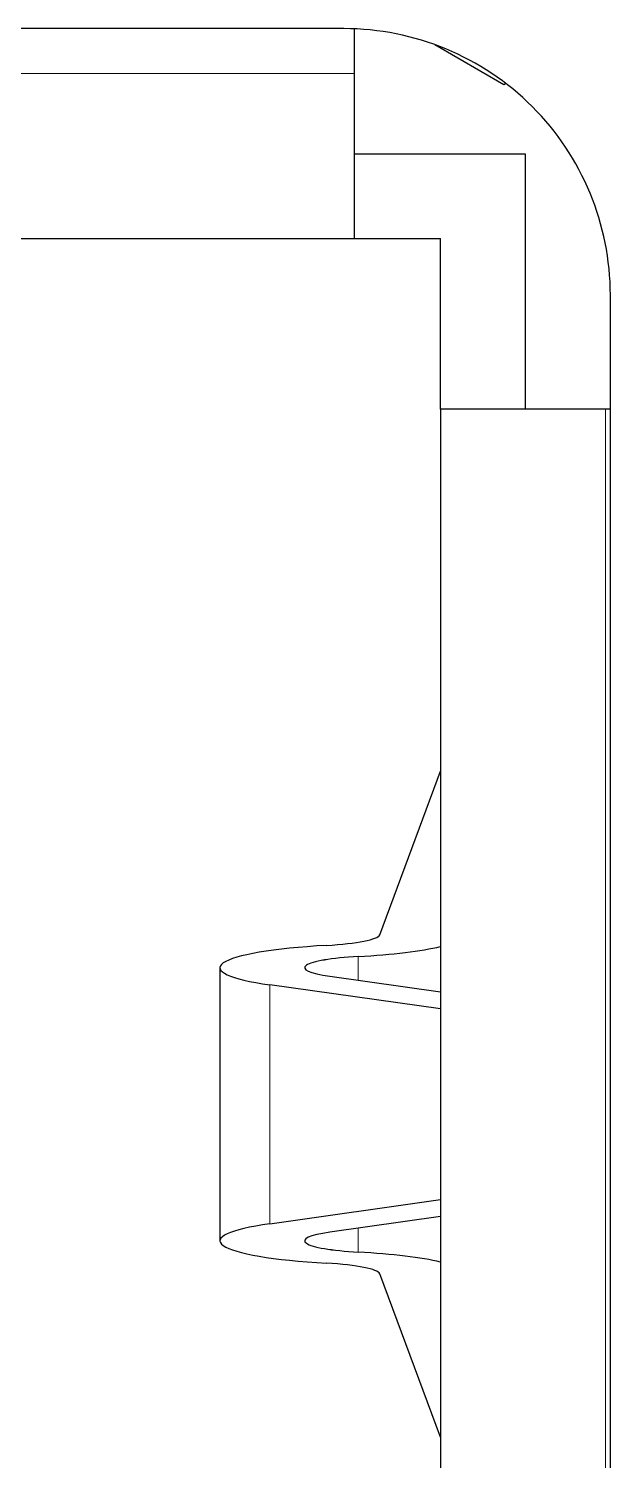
# Model space of a CAD drawing. Extents: x -260425 to 1294666, y -169889 to -2349.
# Drawn here: x 1000017.2 to 1000039, y -26521.3 to -26467.5 of the extents above; entities that cross this region are included whole.
import ezdxf

# ---------------------------------------------------------------- set-up
doc = ezdxf.new("R2010")
doc.units = 0
doc.header["$LTSCALE"] = 100
doc.layers.add('case', color=7, linetype='Continuous')

# ---------------------------------------------------------------- blocks, each defined once
blk = doc.blocks.new('АТС')
at = {"layer": 'case', "lineweight": 25}
for points in [[(1572, 0.992), (1572, 0.992), (1527, 0.992), (1527, 0.992)], [(1572.4, -0.687), (1572.4, -0.687), (1572.4, 0.984), (1572.4, 0.984)], [(1575.413, 0.392), (1575.413, 0.392), (1578, -1.102), (1578, -1.102)], [(1572.4, -6.887), (1572.4, -6.887), (1572.4, -0.687), (1572.4, -0.687)], [(1578, -1.102), (1578, -1.102), (1578.07, -1.061), (1578.07, -1.061)], [(1572.4, -3.707), (1572.4, -3.707), (1578.8, -3.707), (1578.8, -3.707)], [(1578.8, -3.707), (1578.8, -3.707), (1578.8, -13.288), (1578.8, -13.288)], [(1527.6, -6.887), (1527.6, -6.887), (1572.4, -6.887), (1572.4, -6.887)], [(1572.4, -6.887), (1572.4, -6.887), (1575.62, -6.887), (1575.62, -6.887)], [(1575.62, -13.288), (1575.62, -13.288), (1575.62, -6.887), (1575.62, -6.887)], [(1582, -129.008), (1582, -129.008), (1582, -9.008), (1582, -9.008)], [(1575.62, -13.288), (1575.62, -13.288), (1575.62, -125.488), (1575.62, -125.488)], [(1581.82, -13.288), (1581.82, -13.288), (1575.62, -13.288), (1575.62, -13.288)], [(1582, -13.288), (1582, -13.288), (1581.82, -13.288), (1581.82, -13.288)], [(1573.343, -33.026), (1573.343, -33.026), (1575.62, -26.888), (1575.62, -26.888)], [(1571.347, -33.422), (1572.499, -33.356), (1573.278, -33.202), (1573.343, -33.026)], [(1571.347, -33.422), (1572.499, -33.356), (1573.278, -33.202), (1573.343, -33.026)], [(1571.347, -33.422), (1572.499, -33.356), (1573.278, -33.202), (1573.343, -33.026)], [(1571.347, -33.422), (1572.499, -33.356), (1573.278, -33.202), (1573.343, -33.026)], [(1571.347, -33.422), (1572.499, -33.356), (1573.278, -33.202), (1573.343, -33.026)], [(1571.347, -33.422), (1572.499, -33.356), (1573.278, -33.202), (1573.343, -33.026)], [(1571.347, -33.422), (1572.499, -33.356), (1573.278, -33.202), (1573.343, -33.026)], [(1571.347, -33.422), (1572.499, -33.356), (1573.278, -33.202), (1573.343, -33.026)], [(1571.347, -33.422), (1572.499, -33.356), (1573.278, -33.202), (1573.343, -33.026)], [(1571.347, -33.422), (1572.499, -33.356), (1573.278, -33.202), (1573.343, -33.026)], [(1571.347, -33.422), (1572.499, -33.356), (1573.278, -33.202), (1573.343, -33.026)], [(1571.347, -33.422), (1572.499, -33.356), (1573.278, -33.202), (1573.343, -33.026)], [(1571.347, -33.422), (1572.499, -33.356), (1573.278, -33.202), (1573.343, -33.026)], [(1571.347, -33.422), (1572.499, -33.356), (1573.278, -33.202), (1573.343, -33.026)], [(1571.347, -33.422), (1572.499, -33.356), (1573.278, -33.202), (1573.343, -33.026)], [(1571.347, -33.422), (1572.499, -33.356), (1573.278, -33.202), (1573.343, -33.026)], [(1571.347, -33.422), (1572.499, -33.356), (1573.278, -33.202), (1573.343, -33.026)], [(1571.347, -33.422), (1572.499, -33.356), (1573.278, -33.202), (1573.343, -33.026)], [(1571.347, -33.422), (1572.499, -33.356), (1573.278, -33.202), (1573.343, -33.026)], [(1571.347, -33.422), (1572.499, -33.356), (1573.278, -33.202), (1573.343, -33.026)], [(1571.347, -33.422), (1572.499, -33.356), (1573.278, -33.202), (1573.343, -33.026)], [(1573.343, -33.026), (1573.343, -33.026), (1573.343, -33.026), (1573.343, -33.026)], [(1571.347, -33.422), (1571.347, -33.422), (1571.347, -33.422), (1571.347, -33.422)], [(1571.347, -33.422), (1571.347, -33.422), (1571.347, -33.422), (1571.347, -33.422)], [(1572.539, -33.839), (1573.825, -33.766), (1574.907, -33.635), (1575.62, -33.466)], [(1572.539, -33.839), (1573.825, -33.766), (1574.907, -33.635), (1575.62, -33.466)], [(1572.539, -33.839), (1573.825, -33.766), (1574.907, -33.635), (1575.62, -33.466)], [(1572.539, -33.839), (1573.825, -33.766), (1574.907, -33.635), (1575.62, -33.466)], [(1572.539, -33.839), (1573.825, -33.766), (1574.907, -33.635), (1575.62, -33.466)], [(1572.539, -33.839), (1573.825, -33.766), (1574.907, -33.635), (1575.62, -33.466)], [(1572.539, -33.839), (1573.825, -33.766), (1574.907, -33.635), (1575.62, -33.466)], [(1572.539, -33.839), (1573.825, -33.766), (1574.907, -33.635), (1575.62, -33.466)], [(1572.539, -33.839), (1573.825, -33.766), (1574.907, -33.635), (1575.62, -33.466)], [(1572.539, -33.839), (1573.825, -33.766), (1574.907, -33.635), (1575.62, -33.466)], [(1572.539, -33.84), (1573.825, -33.766), (1574.907, -33.635), (1575.62, -33.466)], [(1572.539, -33.84), (1573.825, -33.766), (1574.907, -33.635), (1575.62, -33.466)], [(1572.539, -33.84), (1573.825, -33.766), (1574.907, -33.635), (1575.62, -33.466)], [(1572.539, -33.84), (1573.825, -33.766), (1574.907, -33.635), (1575.62, -33.467)], [(1572.539, -33.84), (1573.825, -33.766), (1574.907, -33.635), (1575.62, -33.467)], [(1572.539, -33.84), (1573.825, -33.766), (1574.907, -33.635), (1575.62, -33.467)], [(1572.539, -33.84), (1573.825, -33.766), (1574.907, -33.635), (1575.62, -33.467)], [(1572.539, -33.84), (1573.825, -33.766), (1574.907, -33.635), (1575.62, -33.467)], [(1572.539, -33.84), (1573.825, -33.766), (1574.907, -33.635), (1575.62, -33.467)], [(1572.539, -33.84), (1573.825, -33.766), (1574.907, -33.635), (1575.62, -33.467)], [(1572.539, -33.84), (1573.825, -33.766), (1574.907, -33.635), (1575.62, -33.467)], [(1572.539, -33.839), (1572.539, -33.839), (1572.539, -33.84), (1572.539, -33.84)], [(1572.539, -33.839), (1572.539, -33.839), (1572.539, -33.84), (1572.539, -33.84)], [(1575.62, -33.466), (1575.62, -33.466), (1575.62, -33.467), (1575.62, -33.467)], [(1567.346, -34.262), (1567.346, -34.262), (1567.346, -44.513), (1567.346, -44.513)], [(1567.474, -34.081), (1567.474, -34.081), (1567.474, -34.082), (1567.474, -34.082)], [(1570.59, -34.171), (1570.59, -34.171), (1570.59, -34.171), (1570.59, -34.171)], [(1575.62, -35.808), (1575.62, -35.808), (1569.22, -34.902), (1569.22, -34.902)], [(1569.22, -34.902), (1569.22, -34.902), (1569.22, -34.903), (1569.22, -34.903)], [(1571.469, -34.584), (1571.469, -34.584), (1571.469, -34.584), (1571.469, -34.584)], [(1571.469, -34.584), (1571.469, -34.584), (1575.62, -35.172), (1575.62, -35.172)], [(1569.22, -43.873), (1569.22, -43.873), (1575.62, -42.967), (1575.62, -42.967)], [(1569.22, -43.873), (1569.22, -43.873), (1569.22, -43.873), (1569.22, -43.873)], [(1575.62, -43.603), (1575.62, -43.603), (1571.469, -44.191), (1571.469, -44.191)], [(1570.59, -44.604), (1570.59, -44.604), (1570.59, -44.604), (1570.59, -44.604)], [(1571.469, -44.191), (1571.469, -44.191), (1571.469, -44.191), (1571.469, -44.191)], [(1567.474, -44.694), (1567.474, -44.694), (1567.474, -44.694), (1567.474, -44.694)], [(1572.539, -44.936), (1572.539, -44.936), (1572.539, -44.936), (1572.539, -44.936)], [(1575.62, -45.309), (1574.907, -45.14), (1573.825, -45.009), (1572.539, -44.936)], [(1572.539, -44.936), (1572.539, -44.936), (1572.539, -44.936), (1572.539, -44.936)], [(1575.62, -45.309), (1574.907, -45.14), (1573.825, -45.009), (1572.539, -44.936)], [(1575.62, -45.309), (1574.907, -45.14), (1573.825, -45.009), (1572.539, -44.936)], [(1575.62, -45.309), (1574.907, -45.14), (1573.825, -45.009), (1572.539, -44.936)], [(1575.62, -45.309), (1574.907, -45.14), (1573.825, -45.009), (1572.539, -44.936)], [(1575.62, -45.309), (1574.907, -45.14), (1573.825, -45.009), (1572.539, -44.936)], [(1575.62, -45.309), (1574.907, -45.14), (1573.825, -45.009), (1572.539, -44.936)], [(1575.62, -45.309), (1574.907, -45.14), (1573.825, -45.009), (1572.539, -44.936)], [(1575.62, -45.309), (1574.907, -45.14), (1573.825, -45.009), (1572.539, -44.936)], [(1575.62, -45.309), (1574.907, -45.14), (1573.825, -45.009), (1572.539, -44.936)], [(1575.62, -45.309), (1574.907, -45.14), (1573.825, -45.009), (1572.539, -44.936)], [(1575.62, -45.309), (1574.907, -45.14), (1573.825, -45.009), (1572.539, -44.936)], [(1575.62, -45.309), (1574.907, -45.14), (1573.825, -45.009), (1572.539, -44.936)], [(1575.62, -45.309), (1574.907, -45.14), (1573.825, -45.01), (1572.539, -44.936)], [(1575.62, -45.309), (1574.907, -45.14), (1573.825, -45.01), (1572.539, -44.936)], [(1575.62, -45.309), (1574.907, -45.14), (1573.825, -45.01), (1572.539, -44.936)], [(1575.62, -45.309), (1574.907, -45.141), (1573.825, -45.01), (1572.539, -44.936)], [(1575.62, -45.309), (1574.907, -45.141), (1573.825, -45.01), (1572.539, -44.936)], [(1575.62, -45.309), (1574.907, -45.141), (1573.825, -45.01), (1572.539, -44.936)], [(1575.62, -45.309), (1574.907, -45.141), (1573.825, -45.01), (1572.539, -44.936)], [(1575.62, -45.309), (1574.907, -45.141), (1573.825, -45.01), (1572.539, -44.936)], [(1573.343, -45.749), (1573.278, -45.573), (1572.499, -45.419), (1571.347, -45.353)], [(1571.347, -45.353), (1571.347, -45.353), (1571.347, -45.353), (1571.347, -45.353)], [(1573.343, -45.749), (1573.278, -45.573), (1572.499, -45.419), (1571.347, -45.353)], [(1573.343, -45.749), (1573.278, -45.573), (1572.499, -45.419), (1571.347, -45.353)], [(1573.343, -45.749), (1573.278, -45.573), (1572.499, -45.419), (1571.347, -45.353)], [(1573.343, -45.749), (1573.278, -45.573), (1572.499, -45.419), (1571.347, -45.353)], [(1573.343, -45.749), (1573.278, -45.573), (1572.499, -45.419), (1571.347, -45.353)], [(1573.343, -45.749), (1573.278, -45.573), (1572.499, -45.419), (1571.347, -45.353)], [(1573.343, -45.749), (1573.278, -45.574), (1572.499, -45.419), (1571.347, -45.353)], [(1573.343, -45.749), (1573.278, -45.574), (1572.499, -45.419), (1571.347, -45.353)], [(1573.343, -45.749), (1573.278, -45.574), (1572.499, -45.419), (1571.347, -45.353)], [(1573.343, -45.749), (1573.278, -45.574), (1572.499, -45.419), (1571.347, -45.353)], [(1573.343, -45.749), (1573.278, -45.574), (1572.499, -45.419), (1571.347, -45.353)], [(1573.343, -45.749), (1573.278, -45.574), (1572.499, -45.419), (1571.347, -45.353)], [(1573.343, -45.749), (1573.278, -45.574), (1572.499, -45.419), (1571.347, -45.353)], [(1573.343, -45.749), (1573.278, -45.574), (1572.499, -45.419), (1571.347, -45.353)], [(1573.343, -45.749), (1573.278, -45.574), (1572.499, -45.419), (1571.347, -45.353)], [(1573.343, -45.749), (1573.278, -45.574), (1572.499, -45.419), (1571.347, -45.353)], [(1573.343, -45.749), (1573.278, -45.574), (1572.499, -45.419), (1571.347, -45.353)], [(1573.343, -45.749), (1573.278, -45.574), (1572.499, -45.419), (1571.347, -45.353)], [(1573.343, -45.749), (1573.278, -45.574), (1572.499, -45.419), (1571.347, -45.353)], [(1573.343, -45.749), (1573.278, -45.574), (1572.499, -45.419), (1571.347, -45.353)], [(1571.347, -45.353), (1571.347, -45.353), (1571.347, -45.353), (1571.347, -45.353)], [(1575.62, -45.309), (1575.62, -45.309), (1575.62, -45.309), (1575.62, -45.309)], [(1575.62, -51.887), (1575.62, -51.887), (1573.343, -45.749), (1573.343, -45.749)], [(1573.343, -45.749), (1573.343, -45.749), (1573.343, -45.749), (1573.343, -45.749)]]:
    blk.add_open_spline(points, degree=3, dxfattribs=at)
for points in [[(1582, -9.008), (1582, -6.355), (1580.946, -3.812), (1579.071, -1.936), (1579.071, -1.936), (1577.196, -0.061), (1574.652, 0.992), (1572, 0.992)], [(1571.347, -33.422), (1569.356, -33.536), (1567.902, -33.784), (1567.474, -34.081), (1567.474, -34.081), (1567.046, -34.379), (1567.702, -34.688), (1569.22, -34.902)], [(1571.347, -33.422), (1569.356, -33.536), (1567.902, -33.784), (1567.474, -34.081), (1567.474, -34.081), (1567.046, -34.379), (1567.702, -34.688), (1569.22, -34.902)], [(1571.347, -33.422), (1569.356, -33.536), (1567.902, -33.784), (1567.474, -34.081), (1567.474, -34.081), (1567.046, -34.379), (1567.702, -34.688), (1569.22, -34.902)], [(1571.347, -33.422), (1569.356, -33.536), (1567.902, -33.784), (1567.474, -34.081), (1567.474, -34.081), (1567.046, -34.379), (1567.702, -34.688), (1569.22, -34.902)], [(1571.347, -33.422), (1569.356, -33.536), (1567.902, -33.784), (1567.474, -34.081), (1567.474, -34.081), (1567.046, -34.379), (1567.702, -34.688), (1569.22, -34.902)], [(1571.347, -33.422), (1569.356, -33.536), (1567.902, -33.784), (1567.474, -34.081), (1567.474, -34.081), (1567.046, -34.379), (1567.702, -34.688), (1569.22, -34.903)], [(1571.347, -33.422), (1569.356, -33.536), (1567.902, -33.784), (1567.474, -34.081), (1567.474, -34.081), (1567.046, -34.379), (1567.702, -34.688), (1569.22, -34.903)], [(1571.347, -33.422), (1569.356, -33.536), (1567.902, -33.784), (1567.474, -34.082), (1567.474, -34.082), (1567.046, -34.379), (1567.702, -34.688), (1569.22, -34.903)], [(1571.347, -33.422), (1569.356, -33.536), (1567.902, -33.784), (1567.474, -34.082), (1567.474, -34.082), (1567.046, -34.379), (1567.702, -34.688), (1569.22, -34.903)], [(1571.347, -33.422), (1569.356, -33.536), (1567.902, -33.784), (1567.474, -34.082), (1567.474, -34.082), (1567.046, -34.379), (1567.702, -34.688), (1569.22, -34.903)], [(1571.347, -33.422), (1569.356, -33.536), (1567.902, -33.784), (1567.474, -34.082), (1567.474, -34.082), (1567.046, -34.379), (1567.702, -34.688), (1569.22, -34.903)], [(1571.347, -33.422), (1569.356, -33.536), (1567.902, -33.784), (1567.474, -34.082), (1567.474, -34.082), (1567.046, -34.379), (1567.702, -34.688), (1569.22, -34.903)], [(1571.347, -33.422), (1569.356, -33.536), (1567.902, -33.784), (1567.474, -34.082), (1567.474, -34.082), (1567.046, -34.379), (1567.702, -34.688), (1569.22, -34.903)], [(1571.347, -33.422), (1569.356, -33.536), (1567.902, -33.784), (1567.474, -34.082), (1567.474, -34.082), (1567.046, -34.379), (1567.702, -34.688), (1569.22, -34.903)], [(1571.347, -33.422), (1569.356, -33.536), (1567.902, -33.784), (1567.474, -34.082), (1567.474, -34.082), (1567.046, -34.379), (1567.702, -34.688), (1569.22, -34.903)], [(1571.347, -33.422), (1569.356, -33.536), (1567.902, -33.784), (1567.474, -34.082), (1567.474, -34.082), (1567.046, -34.379), (1567.702, -34.688), (1569.22, -34.903)], [(1571.347, -33.422), (1569.356, -33.536), (1567.902, -33.784), (1567.474, -34.082), (1567.474, -34.082), (1567.046, -34.379), (1567.702, -34.688), (1569.22, -34.903)], [(1571.347, -33.422), (1569.356, -33.536), (1567.902, -33.784), (1567.474, -34.082), (1567.474, -34.082), (1567.046, -34.379), (1567.702, -34.688), (1569.22, -34.903)], [(1571.347, -33.422), (1569.356, -33.536), (1567.902, -33.784), (1567.474, -34.082), (1567.474, -34.082), (1567.046, -34.379), (1567.702, -34.688), (1569.22, -34.903)], [(1571.347, -33.422), (1569.356, -33.536), (1567.902, -33.784), (1567.474, -34.082), (1567.474, -34.082), (1567.046, -34.38), (1567.702, -34.688), (1569.22, -34.903)], [(1571.347, -33.422), (1569.356, -33.536), (1567.902, -33.784), (1567.474, -34.082), (1567.474, -34.082), (1567.046, -34.38), (1567.702, -34.688), (1569.22, -34.903)], [(1572.539, -33.839), (1571.537, -33.897), (1570.806, -34.021), (1570.59, -34.171), (1570.59, -34.171), (1570.375, -34.321), (1570.705, -34.476), (1571.469, -34.584)], [(1572.539, -33.839), (1571.537, -33.897), (1570.806, -34.021), (1570.59, -34.171), (1570.59, -34.171), (1570.375, -34.321), (1570.705, -34.476), (1571.469, -34.584)], [(1572.539, -33.839), (1571.537, -33.897), (1570.806, -34.021), (1570.59, -34.171), (1570.59, -34.171), (1570.375, -34.321), (1570.705, -34.476), (1571.469, -34.584)], [(1572.539, -33.839), (1571.537, -33.897), (1570.806, -34.021), (1570.59, -34.171), (1570.59, -34.171), (1570.375, -34.321), (1570.705, -34.476), (1571.469, -34.584)], [(1572.539, -33.839), (1571.537, -33.897), (1570.806, -34.021), (1570.59, -34.171), (1570.59, -34.171), (1570.375, -34.321), (1570.705, -34.476), (1571.469, -34.584)], [(1572.539, -33.839), (1571.537, -33.897), (1570.806, -34.021), (1570.59, -34.171), (1570.59, -34.171), (1570.375, -34.321), (1570.705, -34.476), (1571.469, -34.584)], [(1572.539, -33.839), (1571.537, -33.897), (1570.806, -34.021), (1570.59, -34.171), (1570.59, -34.171), (1570.375, -34.321), (1570.705, -34.476), (1571.469, -34.584)], [(1572.539, -33.839), (1571.537, -33.897), (1570.806, -34.021), (1570.59, -34.171), (1570.59, -34.171), (1570.375, -34.321), (1570.705, -34.476), (1571.469, -34.584)], [(1572.539, -33.839), (1571.537, -33.897), (1570.806, -34.021), (1570.59, -34.171), (1570.59, -34.171), (1570.375, -34.321), (1570.705, -34.476), (1571.469, -34.584)], [(1572.539, -33.839), (1571.537, -33.897), (1570.806, -34.021), (1570.59, -34.171), (1570.59, -34.171), (1570.375, -34.321), (1570.705, -34.476), (1571.469, -34.584)], [(1572.539, -33.84), (1571.537, -33.897), (1570.806, -34.021), (1570.59, -34.171), (1570.59, -34.171), (1570.375, -34.321), (1570.705, -34.476), (1571.469, -34.584)], [(1572.539, -33.84), (1571.537, -33.897), (1570.806, -34.021), (1570.59, -34.171), (1570.59, -34.171), (1570.375, -34.321), (1570.705, -34.476), (1571.469, -34.584)], [(1572.539, -33.84), (1571.537, -33.897), (1570.806, -34.021), (1570.59, -34.171), (1570.59, -34.171), (1570.375, -34.321), (1570.705, -34.476), (1571.469, -34.584)], [(1572.539, -33.84), (1571.537, -33.897), (1570.806, -34.021), (1570.59, -34.171), (1570.59, -34.171), (1570.375, -34.321), (1570.705, -34.476), (1571.469, -34.584)], [(1572.539, -33.84), (1571.537, -33.897), (1570.806, -34.021), (1570.59, -34.171), (1570.59, -34.171), (1570.375, -34.321), (1570.705, -34.476), (1571.469, -34.584)], [(1572.539, -33.84), (1571.537, -33.897), (1570.806, -34.021), (1570.59, -34.171), (1570.59, -34.171), (1570.375, -34.321), (1570.705, -34.476), (1571.469, -34.584)], [(1572.539, -33.84), (1571.537, -33.897), (1570.806, -34.021), (1570.59, -34.171), (1570.59, -34.171), (1570.375, -34.321), (1570.705, -34.476), (1571.469, -34.584)], [(1572.539, -33.84), (1571.537, -33.897), (1570.806, -34.022), (1570.59, -34.171), (1570.59, -34.171), (1570.375, -34.321), (1570.705, -34.476), (1571.469, -34.584)], [(1572.539, -33.84), (1571.537, -33.897), (1570.806, -34.022), (1570.59, -34.171), (1570.59, -34.171), (1570.375, -34.321), (1570.705, -34.476), (1571.469, -34.584)], [(1572.539, -33.84), (1571.537, -33.897), (1570.806, -34.022), (1570.59, -34.171), (1570.59, -34.171), (1570.375, -34.321), (1570.705, -34.476), (1571.469, -34.584)], [(1572.539, -33.84), (1571.537, -33.897), (1570.806, -34.022), (1570.59, -34.171), (1570.59, -34.171), (1570.375, -34.321), (1570.705, -34.476), (1571.469, -34.584)], [(1569.22, -43.873), (1567.702, -44.087), (1567.046, -44.396), (1567.474, -44.694), (1567.474, -44.694), (1567.902, -44.991), (1569.356, -45.239), (1571.347, -45.353)], [(1569.22, -43.873), (1567.702, -44.087), (1567.046, -44.396), (1567.474, -44.694), (1567.474, -44.694), (1567.902, -44.991), (1569.356, -45.239), (1571.347, -45.353)], [(1569.22, -43.873), (1567.702, -44.088), (1567.046, -44.396), (1567.474, -44.694), (1567.474, -44.694), (1567.902, -44.991), (1569.356, -45.239), (1571.347, -45.353)], [(1569.22, -43.873), (1567.702, -44.088), (1567.046, -44.396), (1567.474, -44.694), (1567.474, -44.694), (1567.902, -44.991), (1569.356, -45.239), (1571.347, -45.353)], [(1569.22, -43.873), (1567.702, -44.088), (1567.046, -44.396), (1567.474, -44.694), (1567.474, -44.694), (1567.902, -44.991), (1569.356, -45.239), (1571.347, -45.353)], [(1569.22, -43.873), (1567.702, -44.088), (1567.046, -44.396), (1567.474, -44.694), (1567.474, -44.694), (1567.902, -44.992), (1569.356, -45.239), (1571.347, -45.353)], [(1569.22, -43.873), (1567.702, -44.088), (1567.046, -44.396), (1567.474, -44.694), (1567.474, -44.694), (1567.902, -44.992), (1569.356, -45.239), (1571.347, -45.353)], [(1569.22, -43.873), (1567.702, -44.088), (1567.046, -44.396), (1567.474, -44.694), (1567.474, -44.694), (1567.902, -44.992), (1569.356, -45.239), (1571.347, -45.353)], [(1569.22, -43.873), (1567.702, -44.088), (1567.046, -44.396), (1567.474, -44.694), (1567.474, -44.694), (1567.902, -44.992), (1569.356, -45.239), (1571.347, -45.353)], [(1569.22, -43.873), (1567.702, -44.088), (1567.046, -44.396), (1567.474, -44.694), (1567.474, -44.694), (1567.902, -44.992), (1569.356, -45.239), (1571.347, -45.353)], [(1569.22, -43.873), (1567.702, -44.088), (1567.046, -44.396), (1567.474, -44.694), (1567.474, -44.694), (1567.902, -44.992), (1569.356, -45.239), (1571.347, -45.353)], [(1569.22, -43.873), (1567.702, -44.088), (1567.046, -44.396), (1567.474, -44.694), (1567.474, -44.694), (1567.902, -44.992), (1569.356, -45.239), (1571.347, -45.353)], [(1569.22, -43.873), (1567.702, -44.088), (1567.046, -44.396), (1567.474, -44.694), (1567.474, -44.694), (1567.902, -44.992), (1569.356, -45.239), (1571.347, -45.353)], [(1569.22, -43.873), (1567.702, -44.088), (1567.046, -44.396), (1567.474, -44.694), (1567.474, -44.694), (1567.902, -44.992), (1569.356, -45.239), (1571.347, -45.353)], [(1569.22, -43.873), (1567.702, -44.088), (1567.046, -44.396), (1567.474, -44.694), (1567.474, -44.694), (1567.902, -44.992), (1569.356, -45.239), (1571.347, -45.353)], [(1569.22, -43.873), (1567.702, -44.088), (1567.046, -44.396), (1567.474, -44.694), (1567.474, -44.694), (1567.902, -44.992), (1569.356, -45.239), (1571.347, -45.353)], [(1569.22, -43.873), (1567.702, -44.088), (1567.046, -44.396), (1567.474, -44.694), (1567.474, -44.694), (1567.902, -44.992), (1569.356, -45.239), (1571.347, -45.353)], [(1569.22, -43.873), (1567.702, -44.088), (1567.046, -44.396), (1567.474, -44.694), (1567.474, -44.694), (1567.902, -44.992), (1569.356, -45.239), (1571.347, -45.353)], [(1569.22, -43.873), (1567.702, -44.088), (1567.046, -44.396), (1567.474, -44.694), (1567.474, -44.694), (1567.902, -44.992), (1569.356, -45.239), (1571.347, -45.353)], [(1569.22, -43.873), (1567.702, -44.088), (1567.046, -44.396), (1567.474, -44.694), (1567.474, -44.694), (1567.902, -44.992), (1569.356, -45.239), (1571.347, -45.353)], [(1569.22, -43.873), (1567.702, -44.088), (1567.046, -44.396), (1567.474, -44.694), (1567.474, -44.694), (1567.902, -44.992), (1569.356, -45.239), (1571.347, -45.353)], [(1571.469, -44.191), (1570.705, -44.299), (1570.375, -44.454), (1570.59, -44.604), (1570.59, -44.604), (1570.806, -44.754), (1571.537, -44.878), (1572.539, -44.936)], [(1571.469, -44.191), (1570.705, -44.299), (1570.375, -44.454), (1570.59, -44.604), (1570.59, -44.604), (1570.806, -44.754), (1571.537, -44.878), (1572.539, -44.936)], [(1571.469, -44.191), (1570.705, -44.299), (1570.375, -44.454), (1570.59, -44.604), (1570.59, -44.604), (1570.806, -44.754), (1571.537, -44.878), (1572.539, -44.936)], [(1571.469, -44.191), (1570.705, -44.299), (1570.375, -44.454), (1570.59, -44.604), (1570.59, -44.604), (1570.806, -44.754), (1571.537, -44.878), (1572.539, -44.936)], [(1571.469, -44.191), (1570.705, -44.299), (1570.375, -44.454), (1570.59, -44.604), (1570.59, -44.604), (1570.806, -44.754), (1571.537, -44.878), (1572.539, -44.936)], [(1571.469, -44.191), (1570.705, -44.299), (1570.375, -44.454), (1570.59, -44.604), (1570.59, -44.604), (1570.806, -44.754), (1571.537, -44.878), (1572.539, -44.936)], [(1571.469, -44.191), (1570.705, -44.299), (1570.375, -44.454), (1570.59, -44.604), (1570.59, -44.604), (1570.806, -44.754), (1571.537, -44.878), (1572.539, -44.936)], [(1571.469, -44.191), (1570.705, -44.299), (1570.375, -44.454), (1570.59, -44.604), (1570.59, -44.604), (1570.806, -44.754), (1571.537, -44.878), (1572.539, -44.936)], [(1571.469, -44.191), (1570.705, -44.299), (1570.375, -44.454), (1570.59, -44.604), (1570.59, -44.604), (1570.806, -44.754), (1571.537, -44.878), (1572.539, -44.936)], [(1571.469, -44.191), (1570.705, -44.299), (1570.375, -44.454), (1570.59, -44.604), (1570.59, -44.604), (1570.806, -44.754), (1571.537, -44.878), (1572.539, -44.936)], [(1571.469, -44.191), (1570.705, -44.299), (1570.375, -44.454), (1570.59, -44.604), (1570.59, -44.604), (1570.806, -44.754), (1571.537, -44.879), (1572.539, -44.936)], [(1571.469, -44.191), (1570.705, -44.299), (1570.375, -44.454), (1570.59, -44.604), (1570.59, -44.604), (1570.806, -44.754), (1571.537, -44.879), (1572.539, -44.936)], [(1571.469, -44.191), (1570.705, -44.299), (1570.375, -44.454), (1570.59, -44.604), (1570.59, -44.604), (1570.806, -44.754), (1571.537, -44.879), (1572.539, -44.936)], [(1571.469, -44.191), (1570.705, -44.299), (1570.375, -44.454), (1570.59, -44.604), (1570.59, -44.604), (1570.806, -44.754), (1571.537, -44.879), (1572.539, -44.936)], [(1571.469, -44.191), (1570.705, -44.299), (1570.375, -44.454), (1570.59, -44.604), (1570.59, -44.604), (1570.806, -44.754), (1571.537, -44.879), (1572.539, -44.936)], [(1571.469, -44.191), (1570.705, -44.299), (1570.375, -44.454), (1570.59, -44.604), (1570.59, -44.604), (1570.806, -44.754), (1571.537, -44.879), (1572.539, -44.936)], [(1571.469, -44.191), (1570.705, -44.299), (1570.375, -44.454), (1570.59, -44.604), (1570.59, -44.604), (1570.806, -44.754), (1571.537, -44.879), (1572.539, -44.936)], [(1571.469, -44.191), (1570.705, -44.299), (1570.375, -44.454), (1570.59, -44.604), (1570.59, -44.604), (1570.806, -44.754), (1571.537, -44.879), (1572.539, -44.936)], [(1571.469, -44.191), (1570.705, -44.299), (1570.375, -44.454), (1570.59, -44.604), (1570.59, -44.604), (1570.806, -44.754), (1571.537, -44.879), (1572.539, -44.936)], [(1571.469, -44.191), (1570.705, -44.299), (1570.375, -44.454), (1570.59, -44.604), (1570.59, -44.604), (1570.806, -44.754), (1571.537, -44.879), (1572.539, -44.936)], [(1571.469, -44.191), (1570.705, -44.299), (1570.375, -44.454), (1570.59, -44.604), (1570.59, -44.604), (1570.806, -44.754), (1571.537, -44.879), (1572.539, -44.936)]]:
    blk.add_open_spline(points, degree=3, knots=[0, 0, 0, 0, 0.333333, 0.333333, 0.333333, 0.333333, 1, 1, 1, 1], dxfattribs=at)
at = {"layer": 'case', "lineweight": 18}
for points in [[(1572.4, -0.687), (1572.4, -0.687), (1527.6, -0.687), (1527.6, -0.687)], [(1581.82, -125.488), (1581.82, -125.488), (1581.82, -13.288), (1581.82, -13.288)], [(1572.539, -33.839), (1572.539, -33.839), (1572.539, -34.736), (1572.539, -34.736)], [(1569.22, -34.902), (1569.22, -34.902), (1569.22, -43.873), (1569.22, -43.873)], [(1572.539, -44.039), (1572.539, -44.039), (1572.539, -44.936), (1572.539, -44.936)]]:
    blk.add_open_spline(points, degree=3, dxfattribs=at)

msp = doc.modelspace()

# ---------------------------------------------------------------- block references
msp.add_blockref('АТС', (998457.029, -26468.524))

doc.saveas('drawing.dxf')
